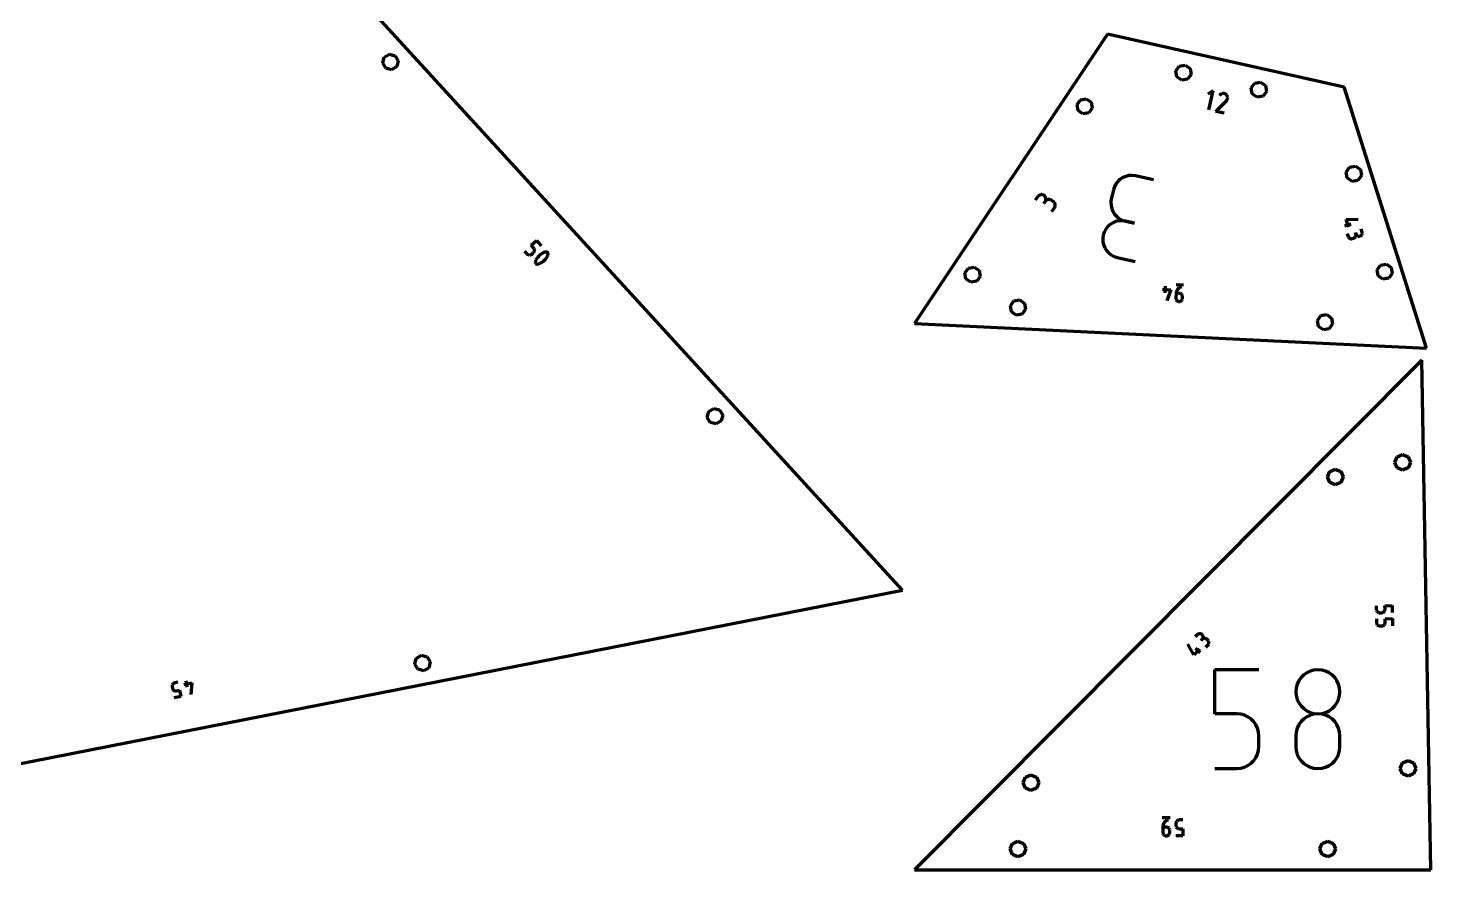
# Model space of a CAD drawing. Header units: inches. Extents: x -100 to 100, y -100 to -26.
# Drawn here: x 85.26 to 99.86, y -99.94 to -91.17 of the extents above; entities that cross this region are included whole.
import ezdxf

# ---------------------------------------------------------------- set-up
doc = ezdxf.new("R2010")
doc.units = ezdxf.units.IN
doc.header["$MEASUREMENT"] = 0
for name, color, linetype, lineweight in [('annotation', 7, 'Continuous', 0), ('boundary', 7, 'Continuous', 0), ('hole', 7, 'Continuous', 0)]:
    doc.layers.add(name, color=color, linetype=linetype, lineweight=lineweight)

msp = doc.modelspace()

# ---------------------------------------------------------------- linework, layer by layer
at = {"layer": 'annotation', "color": 1, "lineweight": 70}
for p, q in [((97.596038, -91.829118), (97.542471, -91.863025)), ((97.551798, -92.02582), (97.596038, -91.829118)), ((97.62557, -92.042413), (97.735521, -91.930614)), ((97.67075, -91.8689), (97.662539, -91.878613)), ((97.676753, -91.863469), (97.67075, -91.8689)), ((97.683427, -91.859309), (97.676753, -91.863469)), ((97.690594, -91.856426), (97.683427, -91.859309)), ((97.698078, -91.854825), (97.690594, -91.856426)), ((97.705705, -91.854513), (97.698078, -91.854825)), ((97.713298, -91.855496), (97.705705, -91.854513)), ((97.720682, -91.857778), (97.713298, -91.855496)), ((97.727681, -91.861366), (97.720682, -91.857778)), ((97.734118, -91.866266), (97.727681, -91.861366)), ((97.739511, -91.872267), (97.734118, -91.866266)), ((97.734118, -91.866266), (97.734118, -91.866266)), ((97.735521, -91.930614), (97.735644, -91.930516)), ((97.735521, -91.930614), (97.735521, -91.930614)), ((97.735644, -91.930516), (97.735764, -91.930417)), ((97.735764, -91.930417), (97.735881, -91.930314)), ((97.735881, -91.930314), (97.735995, -91.930208)), ((97.735995, -91.930208), (97.736109, -91.930098)), ((97.736109, -91.930098), (97.736222, -91.929982)), ((97.736222, -91.929982), (97.736335, -91.929859)), ((97.736335, -91.929859), (97.73645, -91.92973)), ((97.73645, -91.92973), (97.736567, -91.929592)), ((97.736567, -91.929592), (97.74151, -91.923185)), ((97.736567, -91.929592), (97.736567, -91.929592)), ((97.743648, -91.878943), (97.739511, -91.872267)), ((97.74151, -91.923185), (97.745125, -91.916205)), ((97.746517, -91.886116), (97.743648, -91.878943)), ((97.745125, -91.916205), (97.747424, -91.90883)), ((97.74811, -91.893607), (97.746517, -91.886116)), ((97.747424, -91.90883), (97.748415, -91.901237)), ((97.748415, -91.901237), (97.74811, -91.893607)), ((97.71293, -92.062061), (97.62557, -92.042413)), ((96.720829, -92.710606), (96.688315, -92.717954)), ((96.75471, -92.709016), (96.720829, -92.710606)), ((96.789304, -92.7136), (96.75471, -92.709016)), ((96.569044, -92.826383), (96.558412, -92.859475)), ((96.584952, -92.796534), (96.569044, -92.826383)), ((96.605485, -92.770348), (96.584952, -92.796534)), ((96.629991, -92.748243), (96.605485, -92.770348)), ((96.657818, -92.730639), (96.629991, -92.748243)), ((96.688315, -92.717954), (96.657818, -92.730639)), ((96.977851, -92.756006), (96.789304, -92.7136)), ((96.789304, -92.7136), (96.789304, -92.7136)), ((95.771067, -92.928477), (95.745221, -92.967292)), ((95.776342, -92.921913), (95.771067, -92.928477)), ((95.782522, -92.916546), (95.776342, -92.921913)), ((95.789422, -92.912413), (95.782522, -92.916546)), ((95.79686, -92.909547), (95.789422, -92.912413)), ((95.804651, -92.907984), (95.79686, -92.909547)), ((95.812612, -92.90776), (95.804651, -92.907984)), ((95.820559, -92.908909), (95.812612, -92.90776)), ((95.828307, -92.911468), (95.820559, -92.908909)), ((95.835673, -92.915471), (95.828307, -92.911468)), ((95.84224, -92.920746), (95.835673, -92.915471)), ((95.835673, -92.915471), (95.835673, -92.915471)), ((95.848697, -92.980169), (95.835756, -92.999604)), ((95.835756, -92.999604), (95.848697, -92.980169)), ((95.847614, -92.926925), (95.84224, -92.920746)), ((95.851758, -92.933826), (95.847614, -92.926925)), ((95.848697, -92.980169), (95.852719, -92.97277)), ((95.853972, -92.973605), (95.848697, -92.980169)), ((95.848697, -92.980169), (95.848697, -92.980169)), ((95.854635, -92.941266), (95.851758, -92.933826)), ((95.852719, -92.97277), (95.855286, -92.964998)), ((95.860152, -92.968238), (95.853972, -92.973605)), ((95.856207, -92.949064), (95.854635, -92.941266)), ((95.855286, -92.964998), (95.856436, -92.957035)), ((95.856436, -92.957035), (95.856207, -92.949064)), ((95.867053, -92.964105), (95.860152, -92.968238)), ((95.874491, -92.961239), (95.867053, -92.964105)), ((95.882282, -92.959676), (95.874491, -92.961239)), ((95.890243, -92.959452), (95.882282, -92.959676)), ((95.898189, -92.960601), (95.890243, -92.959452)), ((95.905937, -92.96316), (95.898189, -92.960601)), ((95.913304, -92.967163), (95.905937, -92.96316)), ((95.932739, -92.980104), (95.913304, -92.967163)), ((95.913304, -92.967163), (95.913304, -92.967163)), ((95.939276, -92.985359), (95.932739, -92.980104)), ((95.944626, -92.991522), (95.939276, -92.985359)), ((95.948752, -92.998411), (95.944626, -92.991522)), ((95.951614, -93.005842), (95.948752, -92.998411)), ((96.53718, -92.953882), (96.532622, -92.988326)), ((96.532622, -92.988326), (96.53422, -93.022104)), ((96.558412, -92.859475), (96.53718, -92.953882)), ((96.53718, -92.953882), (96.53718, -92.953882)), ((95.919807, -93.083544), (95.945653, -93.044729)), ((95.945653, -93.044729), (95.949675, -93.037331)), ((95.945653, -93.044729), (95.945653, -93.044729)), ((95.949675, -93.037331), (95.952245, -93.02956)), ((95.953176, -93.013633), (95.951614, -93.005842)), ((95.952245, -93.02956), (95.953399, -93.0216)), ((95.953399, -93.0216), (95.953176, -93.013633)), ((96.53422, -93.022104), (96.541564, -93.054557)), ((96.541564, -93.054557), (96.554246, -93.085028)), ((96.554246, -93.085028), (96.571855, -93.112855)), ((96.571855, -93.112855), (96.593983, -93.137382)), ((96.593983, -93.137382), (96.620219, -93.157949)), ((96.478967, -93.267773), (96.463033, -93.297738)), ((96.499521, -93.241497), (96.478967, -93.267773)), ((96.524042, -93.219324), (96.499521, -93.241497)), ((96.55188, -93.201671), (96.524042, -93.219324)), ((96.582384, -93.188953), (96.55188, -93.201671)), ((96.614903, -93.181586), (96.582384, -93.188953)), ((96.648786, -93.179985), (96.614903, -93.181586)), ((96.620219, -93.157949), (96.650155, -93.173897)), ((96.683381, -93.184568), (96.648786, -93.179985)), ((96.650155, -93.173897), (96.683381, -93.184568)), ((96.683381, -93.184568), (96.777787, -93.2058)), ((96.777787, -93.2058), (96.683381, -93.184568)), ((96.683381, -93.184568), (96.683381, -93.184568)), ((98.967706, -93.232982), (99.03242, -93.212558)), ((98.98222, -93.166103), (99.105736, -93.162653)), ((99.007753, -93.24701), (98.98222, -93.166103)), ((99.14836, -93.298301), (99.138148, -93.265944)), ((90.498732, -93.435231), (90.553413, -93.385159)), ((90.523701, -93.462498), (90.498732, -93.435231)), ((90.553413, -93.385159), (90.603351, -93.439694)), ((96.452369, -93.330975), (96.447811, -93.365419)), ((96.447811, -93.365419), (96.449409, -93.399197)), ((96.449409, -93.399197), (96.456754, -93.431651)), ((96.463033, -93.297738), (96.452369, -93.330975)), ((96.452369, -93.330975), (96.452369, -93.330975)), ((96.456754, -93.431651), (96.469435, -93.462121)), ((98.992609, -93.311874), (99.00282, -93.344232)), ((99.00282, -93.344232), (99.00282, -93.344232)), ((99.00282, -93.344232), (99.005179, -93.349887)), ((99.005179, -93.349887), (99.008412, -93.354888)), ((99.008412, -93.354888), (99.012397, -93.359173)), ((99.012397, -93.359173), (99.017015, -93.362681)), ((99.017015, -93.362681), (99.022144, -93.36535)), ((99.022144, -93.36535), (99.027662, -93.367117)), ((99.027662, -93.367117), (99.033449, -93.367921)), ((99.033449, -93.367921), (99.039383, -93.3677)), ((99.039383, -93.3677), (99.045344, -93.366392)), ((99.045344, -93.366392), (99.061545, -93.361279)), ((99.061545, -93.361279), (99.067175, -93.358929)), ((99.061545, -93.361279), (99.061545, -93.361279)), ((99.067175, -93.358929), (99.07216, -93.355705)), ((99.07216, -93.355705), (99.076436, -93.351725)), ((99.076436, -93.351725), (99.079941, -93.34711)), ((99.083645, -93.318724), (99.078532, -93.302523)), ((99.078532, -93.302523), (99.083645, -93.318724)), ((99.079941, -93.34711), (99.082609, -93.341981)), ((99.082609, -93.341981), (99.084377, -93.336457)), ((99.084959, -93.324709), (99.083645, -93.318724)), ((99.083645, -93.318724), (99.083645, -93.318724)), ((99.083645, -93.318724), (99.086004, -93.324379)), ((99.084377, -93.336457), (99.085182, -93.33066)), ((99.085182, -93.33066), (99.084959, -93.324709)), ((99.086004, -93.324379), (99.089238, -93.32938)), ((99.089238, -93.32938), (99.093228, -93.333664)), ((99.093228, -93.333664), (99.097851, -93.33717)), ((99.097851, -93.33717), (99.102988, -93.339836)), ((99.102988, -93.339836), (99.108518, -93.3416)), ((99.108518, -93.3416), (99.11432, -93.342399)), ((99.11432, -93.342399), (99.120274, -93.342172)), ((99.120274, -93.342172), (99.12626, -93.340855)), ((99.12626, -93.340855), (99.131889, -93.338506)), ((99.12626, -93.340855), (99.12626, -93.340855)), ((99.131889, -93.338506), (99.136874, -93.335281)), ((99.136874, -93.335281), (99.141151, -93.331301)), ((99.141151, -93.331301), (99.144655, -93.326687)), ((99.144655, -93.326687), (99.147323, -93.321557)), ((99.147323, -93.321557), (99.149092, -93.316034)), ((99.149674, -93.304285), (99.14836, -93.298301)), ((99.149092, -93.316034), (99.149897, -93.310236)), ((99.149897, -93.310236), (99.149674, -93.304285)), ((90.43062, -93.4976), (90.455589, -93.524868)), ((90.455589, -93.524868), (90.455589, -93.524868)), ((90.455589, -93.524868), (90.460511, -93.529359)), ((90.460511, -93.529359), (90.466, -93.532807)), ((90.466, -93.532807), (90.471909, -93.535204)), ((90.471909, -93.535204), (90.478088, -93.536544)), ((90.478088, -93.536544), (90.484391, -93.536819)), ((90.484391, -93.536819), (90.490667, -93.536023)), ((90.490667, -93.536023), (90.496769, -93.534149)), ((90.496769, -93.534149), (90.502548, -93.53119)), ((90.502548, -93.53119), (90.507857, -93.527138)), ((90.507857, -93.527138), (90.52144, -93.5147)), ((90.52144, -93.5147), (90.52594, -93.50977)), ((90.52144, -93.5147), (90.52144, -93.5147)), ((90.527746, -93.467795), (90.523701, -93.462498)), ((90.52594, -93.50977), (90.52939, -93.50428)), ((90.530706, -93.473561), (90.527746, -93.467795)), ((90.52939, -93.50428), (90.531785, -93.498375)), ((90.532584, -93.47965), (90.530706, -93.473561)), ((90.531785, -93.498375), (90.533118, -93.492204)), ((90.533387, -93.485913), (90.532584, -93.47965)), ((90.533118, -93.492204), (90.533387, -93.485913)), ((90.549812, -93.586376), (90.543028, -93.601242)), ((90.557989, -93.572399), (90.549812, -93.586376)), ((90.567466, -93.559393), (90.557989, -93.572399)), ((90.578155, -93.547442), (90.567466, -93.559393)), ((90.589963, -93.536629), (90.578155, -93.547442)), ((90.6028, -93.527038), (90.589963, -93.536629)), ((90.616576, -93.51875), (90.6028, -93.527038)), ((90.631198, -93.511851), (90.616576, -93.51875)), ((90.646578, -93.506422), (90.631198, -93.511851)), ((90.639631, -93.590969), (90.650313, -93.579013)), ((90.650665, -93.505593), (90.646578, -93.506422)), ((90.646578, -93.506422), (90.646578, -93.506422)), ((90.650313, -93.579013), (90.65978, -93.565997)), ((90.65472, -93.505512), (90.650665, -93.505593)), ((90.658662, -93.506132), (90.65472, -93.505512)), ((90.662408, -93.507408), (90.658662, -93.506132)), ((90.65978, -93.565997), (90.667938, -93.552004)), ((90.665876, -93.509295), (90.662408, -93.507408)), ((90.668986, -93.511747), (90.665876, -93.509295)), ((90.667938, -93.552004), (90.674699, -93.537117)), ((90.671656, -93.514719), (90.668986, -93.511747)), ((90.673804, -93.518165), (90.671656, -93.514719)), ((90.675348, -93.52204), (90.673804, -93.518165)), ((90.674699, -93.537117), (90.675268, -93.53549)), ((90.674699, -93.537117), (90.674699, -93.537117)), ((90.675268, -93.53549), (90.675714, -93.533828)), ((90.675778, -93.523671), (90.675348, -93.52204)), ((90.675348, -93.52204), (90.675348, -93.52204)), ((90.675714, -93.533828), (90.676036, -93.532141)), ((90.676081, -93.525336), (90.675778, -93.523671)), ((90.676036, -93.532141), (90.676234, -93.530438)), ((90.676257, -93.527026), (90.676081, -93.525336)), ((90.676234, -93.530438), (90.676308, -93.52873)), ((90.676308, -93.52873), (90.676257, -93.527026)), ((96.469435, -93.462121), (96.487044, -93.489949)), ((96.487044, -93.489949), (96.509172, -93.514476)), ((96.509172, -93.514476), (96.535408, -93.535043)), ((96.535408, -93.535043), (96.565344, -93.550991)), ((96.565344, -93.550991), (96.59857, -93.561661)), ((96.59857, -93.561661), (96.787117, -93.604066)), ((90.541497, -93.607886), (90.541426, -93.609592)), ((90.541426, -93.609592), (90.54148, -93.611305)), ((90.54148, -93.611305), (90.541661, -93.613018)), ((90.541694, -93.606192), (90.541497, -93.607886)), ((90.541661, -93.613018), (90.541969, -93.614727)), ((90.542015, -93.604516), (90.541694, -93.606192)), ((90.541969, -93.614727), (90.542405, -93.616424)), ((90.54246, -93.602864), (90.542015, -93.604516)), ((90.542405, -93.616424), (90.542405, -93.616424)), ((90.542405, -93.616424), (90.543951, -93.620254)), ((90.543028, -93.601242), (90.54246, -93.602864)), ((90.543028, -93.601242), (90.543028, -93.601242)), ((90.543951, -93.620254), (90.546101, -93.623667)), ((90.546101, -93.623667), (90.548773, -93.626614)), ((90.548773, -93.626614), (90.551884, -93.62905)), ((90.551884, -93.62905), (90.555352, -93.630928)), ((90.555352, -93.630928), (90.559094, -93.632202)), ((90.559094, -93.632202), (90.56303, -93.632826)), ((90.56303, -93.632826), (90.567076, -93.632753)), ((90.567076, -93.632753), (90.57115, -93.631937)), ((90.57115, -93.631937), (90.586553, -93.626529)), ((90.57115, -93.631937), (90.57115, -93.631937)), ((90.586553, -93.626529), (90.601193, -93.619645)), ((90.601193, -93.619645), (90.61498, -93.611368)), ((90.61498, -93.611368), (90.627823, -93.601781)), ((90.627823, -93.601781), (90.639631, -93.590969)), ((97.098605, -93.861233), (97.095366, -93.929017)), ((97.288121, -93.851168), (97.211809, -93.847521)), ((97.247048, -93.87684), (97.238752, -93.882485)), ((97.256178, -93.872383), (97.247048, -93.87684)), ((97.266042, -93.869234), (97.256178, -93.872383)), ((97.266042, -93.869234), (97.266042, -93.869234)), ((97.071582, -93.893949), (97.156326, -93.897999)), ((97.156326, -93.897999), (97.11681, -94.015075)), ((97.211951, -93.934588), (97.209519, -93.985488)), ((97.209519, -93.985488), (97.209519, -93.985488)), ((97.209519, -93.985488), (97.209773, -93.991611)), ((97.209773, -93.991611), (97.211072, -93.997426)), ((97.211072, -93.997426), (97.213325, -94.002833)), ((97.213193, -93.924333), (97.211951, -93.934588)), ((97.245843, -93.936207), (97.211951, -93.934588)), ((97.215856, -93.914547), (97.213193, -93.924333)), ((97.213325, -94.002833), (97.216441, -94.00773)), ((97.219841, -93.905349), (97.215856, -93.914547)), ((97.216441, -94.00773), (97.220329, -94.012016)), ((97.22505, -93.89686), (97.219841, -93.905349)), ((97.220329, -94.012016), (97.224899, -94.015592)), ((97.224899, -94.015592), (97.230059, -94.018356)), ((97.231387, -93.889198), (97.22505, -93.89686)), ((97.230059, -94.018356), (97.235719, -94.020208)), ((97.238752, -93.882485), (97.231387, -93.889198)), ((97.235719, -94.020208), (97.241789, -94.021047)), ((97.241789, -94.021047), (97.247898, -94.02079)), ((97.241789, -94.021047), (97.241789, -94.021047)), ((97.2519, -93.937045), (97.245843, -93.936207)), ((97.247898, -94.02079), (97.253702, -94.019486)), ((97.257553, -93.938896), (97.2519, -93.937045)), ((97.253702, -94.019486), (97.259101, -94.017227)), ((97.262712, -93.941658), (97.257553, -93.938896)), ((97.259101, -94.017227), (97.263992, -94.014103)), ((97.267283, -93.945233), (97.262712, -93.941658)), ((97.263992, -94.014103), (97.268275, -94.010207)), ((97.271175, -93.949518), (97.267283, -93.945233)), ((97.268275, -94.010207), (97.271849, -94.005629)), ((97.274296, -93.954414), (97.271175, -93.949518)), ((97.271849, -94.005629), (97.274612, -94.000462)), ((97.276554, -93.959819), (97.274296, -93.954414)), ((97.274612, -94.000462), (97.276464, -93.994798)), ((97.276464, -93.994798), (97.277302, -93.988727)), ((97.277857, -93.965634), (97.276554, -93.959819)), ((97.277302, -93.988727), (97.278113, -93.971757)), ((97.278113, -93.971757), (97.277857, -93.965634)), ((97.278113, -93.971757), (97.278113, -93.971757)), ((99.293318, -97.18846), (99.293986, -97.225369)), ((99.293986, -97.225369), (99.293986, -97.225369)), ((99.293986, -97.225369), (99.294701, -97.231982)), ((99.294701, -97.231982), (99.296531, -97.23819)), ((99.381495, -97.242408), (99.384112, -97.23661)), ((99.384112, -97.23661), (99.385708, -97.230339)), ((99.385513, -97.186792), (99.459529, -97.185453)), ((99.38618, -97.223701), (99.385513, -97.186792)), ((99.385708, -97.230339), (99.38618, -97.223701)), ((99.459529, -97.185453), (99.460864, -97.259271)), ((99.295781, -97.324607), (99.296449, -97.361516)), ((99.296449, -97.361516), (99.296449, -97.361516)), ((99.296449, -97.361516), (99.297164, -97.36813)), ((99.296531, -97.23819), (99.299369, -97.243889)), ((99.297164, -97.36813), (99.298994, -97.374338)), ((99.298994, -97.374338), (99.301832, -97.380037)), ((99.299369, -97.243889), (99.303109, -97.248976)), ((99.301832, -97.380037), (99.305572, -97.385123)), ((99.303109, -97.248976), (99.307644, -97.253347)), ((99.307644, -97.253347), (99.312867, -97.256899)), ((99.312867, -97.256899), (99.318673, -97.259529)), ((99.318673, -97.259529), (99.324954, -97.261134)), ((99.324954, -97.261134), (99.331604, -97.261609)), ((99.331604, -97.261609), (99.349991, -97.261277)), ((99.349991, -97.261277), (99.356617, -97.260561)), ((99.349991, -97.261277), (99.349991, -97.261277)), ((99.356617, -97.260561), (99.362827, -97.258732)), ((99.362827, -97.258732), (99.368521, -97.255895)), ((99.368521, -97.255895), (99.373598, -97.252157)), ((99.373598, -97.252157), (99.377956, -97.247626)), ((99.377956, -97.247626), (99.381495, -97.242408)), ((99.380419, -97.383774), (99.383958, -97.378556)), ((99.383958, -97.378556), (99.386575, -97.372758)), ((99.386575, -97.372758), (99.388171, -97.366486)), ((99.387976, -97.322939), (99.461992, -97.3216)), ((99.388643, -97.359848), (99.387976, -97.322939)), ((99.388171, -97.366486), (99.388643, -97.359848)), ((99.461992, -97.3216), (99.463327, -97.395418)), ((97.43546, -97.488408), (97.411535, -97.512468)), ((97.440151, -97.484467), (97.43546, -97.488408)), ((97.44532, -97.481509), (97.440151, -97.484467)), ((97.450829, -97.479531), (97.44532, -97.481509)), ((97.456542, -97.478535), (97.450829, -97.479531)), ((97.462324, -97.478519), (97.456542, -97.478535)), ((97.468038, -97.479482), (97.462324, -97.478519)), ((97.473548, -97.481423), (97.468038, -97.479482)), ((97.478717, -97.484343), (97.473548, -97.481423)), ((97.483411, -97.48824), (97.478717, -97.484343)), ((97.487354, -97.492931), (97.483411, -97.48824)), ((97.483411, -97.48824), (97.483411, -97.48824)), ((97.490318, -97.4981), (97.487354, -97.492931)), ((97.487494, -97.531545), (97.490423, -97.526359)), ((97.493439, -97.529358), (97.488271, -97.532317)), ((97.492303, -97.503611), (97.490318, -97.4981)), ((97.490423, -97.526359), (97.492367, -97.520837)), ((97.493306, -97.509327), (97.492303, -97.503611)), ((97.492367, -97.520837), (97.493328, -97.515115)), ((97.493328, -97.515115), (97.493306, -97.509327)), ((97.498948, -97.527381), (97.493439, -97.529358)), ((97.504662, -97.526385), (97.498948, -97.527381)), ((97.510443, -97.526368), (97.504662, -97.526385)), ((97.516157, -97.527331), (97.510443, -97.526368)), ((97.521667, -97.529273), (97.516157, -97.527331)), ((97.526837, -97.532193), (97.521667, -97.529273)), ((99.305572, -97.385123), (99.310107, -97.389494)), ((99.310107, -97.389494), (99.31533, -97.393047)), ((99.31533, -97.393047), (99.321136, -97.395677)), ((99.321136, -97.395677), (99.327417, -97.397281)), ((99.327417, -97.397281), (99.334067, -97.397757)), ((99.334067, -97.397757), (99.352454, -97.397424)), ((99.352454, -97.397424), (99.35908, -97.396709)), ((99.352454, -97.397424), (99.352454, -97.397424)), ((99.35908, -97.396709), (99.36529, -97.394879)), ((99.36529, -97.394879), (99.370984, -97.392042)), ((99.370984, -97.392042), (99.376061, -97.388305)), ((99.376061, -97.388305), (99.380419, -97.383774)), ((97.395445, -97.696921), (97.335076, -97.589107)), ((97.455267, -97.636761), (97.395445, -97.696921)), ((97.461423, -97.678746), (97.413303, -97.630896)), ((97.48358, -97.536258), (97.4716, -97.548305)), ((97.4716, -97.548305), (97.48358, -97.536258)), ((97.48358, -97.536258), (97.487494, -97.531545)), ((97.488271, -97.532317), (97.48358, -97.536258)), ((97.48358, -97.536258), (97.48358, -97.536258)), ((97.519753, -97.620079), (97.543678, -97.596019)), ((97.53153, -97.536089), (97.526837, -97.532193)), ((97.543577, -97.548069), (97.53153, -97.536089)), ((97.53153, -97.536089), (97.53153, -97.536089)), ((97.547502, -97.552742), (97.543577, -97.548069)), ((97.543678, -97.596019), (97.547593, -97.591306)), ((97.543678, -97.596019), (97.543678, -97.596019)), ((97.550451, -97.557896), (97.547502, -97.552742)), ((97.547593, -97.591306), (97.550523, -97.586122)), ((97.552424, -97.563395), (97.550451, -97.557896)), ((97.550523, -97.586122), (97.55247, -97.580603)), ((97.553419, -97.569103), (97.552424, -97.563395)), ((97.55247, -97.580603), (97.553435, -97.574885)), ((97.553435, -97.574885), (97.553419, -97.569103)), ((97.614089, -98.311364), (97.614089, -97.852305)), ((97.614089, -97.852305), (98.071919, -97.852305)), ((98.489784, -97.966952), (98.472833, -98.002548)), ((98.512386, -97.935035), (98.489784, -97.966952)), ((98.53999, -97.907453), (98.512386, -97.935035)), ((98.571945, -97.88486), (98.53999, -97.907453)), ((98.6076, -97.867911), (98.571945, -97.88486)), ((98.646304, -97.857261), (98.6076, -97.867911)), ((98.687407, -97.853566), (98.646304, -97.857261)), ((98.72851, -97.857261), (98.687407, -97.853566)), ((98.687407, -97.853566), (98.687407, -97.853566)), ((98.767214, -97.867911), (98.72851, -97.857261)), ((98.802869, -97.88486), (98.767214, -97.867911)), ((98.834824, -97.907453), (98.802869, -97.88486)), ((98.862428, -97.935035), (98.834824, -97.907453)), ((98.885031, -97.966952), (98.862428, -97.935035)), ((98.901981, -98.002548), (98.885031, -97.966952)), ((86.762613, -98.017941), (86.762172, -98.023883)), ((86.762172, -98.023883), (86.762813, -98.029978)), ((86.764058, -98.012263), (86.762613, -98.017941)), ((86.762813, -98.029978), (86.766075, -98.046563)), ((86.766431, -98.006965), (86.764058, -98.012263)), ((86.766075, -98.046563), (86.766075, -98.046563)), ((86.766075, -98.046563), (86.767789, -98.052443)), ((86.769656, -98.002157), (86.766431, -98.006965)), ((86.767789, -98.052443), (86.770445, -98.057769)), ((86.773657, -97.997954), (86.769656, -98.002157)), ((86.770445, -98.057769), (86.773929, -98.062465)), ((86.778357, -97.994468), (86.773657, -97.997954)), ((86.773929, -98.062465), (86.778129, -98.066457)), ((86.778129, -98.066457), (86.782931, -98.069671)), ((86.78368, -97.991812), (86.778357, -97.994468)), ((86.782931, -98.069671), (86.788223, -98.072033)), ((86.78955, -97.990099), (86.78368, -97.991812)), ((86.788223, -98.072033), (86.793891, -98.073468)), ((86.822842, -97.983551), (86.78955, -97.990099)), ((86.78955, -97.990099), (86.78955, -97.990099)), ((86.793891, -98.073468), (86.799823, -98.073902)), ((86.799823, -98.073902), (86.805906, -98.07326)), ((86.805906, -98.07326), (86.839199, -98.066712)), ((86.839199, -98.066712), (86.85233, -98.133476)), ((86.885619, -98.005824), (86.968865, -97.989451)), ((86.904017, -97.967586), (86.917113, -98.034171)), ((86.968865, -97.989451), (86.958552, -98.112584)), ((98.462186, -98.041168), (98.458492, -98.082158)), ((98.458492, -98.082158), (98.458492, -98.082158)), ((98.458492, -98.082158), (98.462188, -98.12334)), ((98.472833, -98.002548), (98.462186, -98.041168)), ((98.912629, -98.041168), (98.901981, -98.002548)), ((98.912626, -98.12334), (98.916322, -98.082158)), ((98.916322, -98.082158), (98.912629, -98.041168)), ((98.916322, -98.082158), (98.916322, -98.082158)), ((86.85233, -98.133476), (86.785745, -98.146572)), ((98.462188, -98.12334), (98.472841, -98.16211)), ((98.472841, -98.16211), (98.489798, -98.197818)), ((98.489798, -98.197818), (98.512408, -98.229816)), ((98.512408, -98.229816), (98.540017, -98.257452)), ((98.540017, -98.257452), (98.571974, -98.280078)), ((98.80284, -98.280078), (98.834797, -98.257452)), ((98.834797, -98.257452), (98.862407, -98.229816)), ((98.862407, -98.229816), (98.885016, -98.197818)), ((98.885016, -98.197818), (98.901974, -98.16211)), ((98.901974, -98.16211), (98.912626, -98.12334)), ((97.843004, -98.311364), (97.614089, -98.311364)), ((97.884107, -98.315038), (97.843004, -98.311364)), ((97.922811, -98.325634), (97.884107, -98.315038)), ((97.958466, -98.342514), (97.922811, -98.325634)), ((97.990421, -98.365038), (97.958466, -98.342514)), ((98.018025, -98.392567), (97.990421, -98.365038)), ((98.040627, -98.424462), (98.018025, -98.392567)), ((98.512386, -98.392965), (98.489784, -98.424954)), ((98.53999, -98.365334), (98.512386, -98.392965)), ((98.571945, -98.342711), (98.53999, -98.365334)), ((98.6076, -98.325747), (98.571945, -98.342711)), ((98.571974, -98.280078), (98.607626, -98.297044)), ((98.646304, -98.315092), (98.6076, -98.325747)), ((98.607626, -98.297044), (98.646321, -98.3077)), ((98.687407, -98.311396), (98.646304, -98.315092)), ((98.646321, -98.3077), (98.687407, -98.311396)), ((98.687407, -98.311396), (98.728493, -98.3077)), ((98.72851, -98.31509), (98.687407, -98.311396)), ((98.687407, -98.311396), (98.687407, -98.311396)), ((98.687407, -98.311396), (98.687407, -98.311396)), ((98.728493, -98.3077), (98.767188, -98.297044)), ((98.767214, -98.32574), (98.72851, -98.31509)), ((98.767188, -98.297044), (98.80284, -98.280078)), ((98.802869, -98.342697), (98.767214, -98.32574)), ((98.834824, -98.365313), (98.802869, -98.342697)), ((98.862428, -98.392939), (98.834824, -98.365313)), ((98.885031, -98.424926), (98.862428, -98.392939)), ((98.057578, -98.460085), (98.040627, -98.424462)), ((98.068225, -98.498796), (98.057578, -98.460085)), ((98.071919, -98.539956), (98.068225, -98.498796)), ((98.071919, -98.653993), (98.071919, -98.539956)), ((98.071919, -98.539956), (98.071919, -98.539956)), ((98.462186, -98.499407), (98.458492, -98.54057)), ((98.458492, -98.54057), (98.458492, -98.654607)), ((98.472833, -98.460652), (98.462186, -98.499407)), ((98.489784, -98.424954), (98.472833, -98.460652)), ((98.901981, -98.460626), (98.885031, -98.424926)), ((98.912629, -98.49939), (98.901981, -98.460626)), ((98.916322, -98.54057), (98.912629, -98.49939)), ((98.916322, -98.654607), (98.916322, -98.54057)), ((98.916322, -98.54057), (98.916322, -98.54057)), ((98.05757, -98.733937), (98.068223, -98.695173)), ((98.068223, -98.695173), (98.071919, -98.653993)), ((98.458492, -98.654607), (98.458492, -98.654607)), ((98.458492, -98.654607), (98.462188, -98.695767)), ((98.462188, -98.695767), (98.472841, -98.734478)), ((98.901974, -98.734478), (98.912626, -98.695767)), ((98.912626, -98.695767), (98.916322, -98.654607)), ((97.958437, -98.851865), (97.990394, -98.82925)), ((97.990394, -98.82925), (98.018004, -98.801624)), ((98.018004, -98.801624), (98.040613, -98.769637)), ((98.040613, -98.769637), (98.05757, -98.733937)), ((98.472841, -98.734478), (98.489798, -98.7701)), ((98.489798, -98.7701), (98.512408, -98.801996)), ((98.512408, -98.801996), (98.540017, -98.829525)), ((98.540017, -98.829525), (98.571974, -98.852049)), ((98.80284, -98.852049), (98.834797, -98.829525)), ((98.834797, -98.829525), (98.862407, -98.801996)), ((98.862407, -98.801996), (98.885016, -98.7701)), ((98.885016, -98.7701), (98.901974, -98.734478)), ((97.614089, -98.883167), (97.843004, -98.883167)), ((97.843004, -98.883167), (97.88409, -98.879473)), ((97.843004, -98.883167), (97.843004, -98.883167)), ((97.88409, -98.879473), (97.922785, -98.868823)), ((97.922785, -98.868823), (97.958437, -98.851865)), ((98.571974, -98.852049), (98.607626, -98.868928)), ((98.607626, -98.868928), (98.646321, -98.879525)), ((98.646321, -98.879525), (98.687407, -98.883199)), ((98.687407, -98.883199), (98.728493, -98.879525)), ((98.687407, -98.883199), (98.687407, -98.883199)), ((98.728493, -98.879525), (98.767188, -98.868928)), ((98.767188, -98.868928), (98.80284, -98.852049)), ((97.150658, -99.396101), (97.067539, -99.396101)), ((97.107357, -99.426132), (97.098634, -99.432698)), ((97.117046, -99.420815), (97.107357, -99.426132)), ((97.127603, -99.416881), (97.117046, -99.420815)), ((97.127603, -99.416881), (97.127603, -99.416881)), ((97.221521, -99.425576), (97.217068, -99.430031)), ((97.226674, -99.421929), (97.221521, -99.425576)), ((97.232423, -99.419194), (97.226674, -99.421929)), ((97.238663, -99.417477), (97.232423, -99.419194)), ((97.245289, -99.416881), (97.238663, -99.417477)), ((97.282204, -99.416881), (97.245289, -99.416881)), ((97.245289, -99.416881), (97.245289, -99.416881)), ((97.073032, -99.479503), (97.072215, -99.490711)), ((97.072215, -99.490711), (97.072215, -99.546152)), ((97.10913, -99.490711), (97.072215, -99.490711)), ((97.072215, -99.546152), (97.072215, -99.546152)), ((97.072215, -99.546152), (97.072809, -99.552793)), ((97.072809, -99.552793), (97.074522, -99.559045)), ((97.075417, -99.46873), (97.073032, -99.479503)), ((97.074522, -99.559045), (97.077251, -99.564803)), ((97.07927, -99.458527), (97.075417, -99.46873)), ((97.077251, -99.564803), (97.080892, -99.569963)), ((97.084491, -99.449031), (97.07927, -99.458527)), ((97.080892, -99.569963), (97.08534, -99.57442)), ((97.090979, -99.440376), (97.084491, -99.449031)), ((97.098634, -99.432698), (97.090979, -99.440376)), ((97.115755, -99.491307), (97.10913, -99.490711)), ((97.121995, -99.493024), (97.115755, -99.491307)), ((97.127745, -99.495759), (97.121995, -99.493024)), ((97.132898, -99.499406), (97.127745, -99.495759)), ((97.13735, -99.503861), (97.132898, -99.499406)), ((97.132898, -99.57442), (97.13735, -99.569963)), ((97.140996, -99.509019), (97.13735, -99.503861)), ((97.13735, -99.569963), (97.140996, -99.564803)), ((97.143731, -99.514776), (97.140996, -99.509019)), ((97.140996, -99.564803), (97.143731, -99.559045)), ((97.145449, -99.521027), (97.143731, -99.514776)), ((97.143731, -99.559045), (97.145449, -99.552793)), ((97.146045, -99.527668), (97.145449, -99.521027)), ((97.145449, -99.552793), (97.146045, -99.546152)), ((97.146045, -99.546152), (97.146045, -99.527668)), ((97.146045, -99.527668), (97.146045, -99.527668)), ((97.20897, -99.447197), (97.208374, -99.453838)), ((97.208374, -99.453838), (97.208374, -99.472228)), ((97.208374, -99.472228), (97.208374, -99.472228)), ((97.208374, -99.472228), (97.208969, -99.478865)), ((97.208969, -99.478865), (97.210686, -99.485108)), ((97.210688, -99.440946), (97.20897, -99.447197)), ((97.210686, -99.485108), (97.21342, -99.490852)), ((97.213422, -99.435189), (97.210688, -99.440946)), ((97.21342, -99.490852), (97.217065, -99.495996)), ((97.217068, -99.430031), (97.213422, -99.435189)), ((97.217065, -99.495996), (97.221516, -99.500435)), ((97.221516, -99.500435), (97.226669, -99.504067)), ((97.226669, -99.504067), (97.232419, -99.506789)), ((97.232419, -99.506789), (97.238661, -99.508498)), ((97.238661, -99.508498), (97.245289, -99.509091)), ((97.245289, -99.509091), (97.282204, -99.509091)), ((97.282204, -99.509091), (97.282204, -99.583119)), ((97.08534, -99.57442), (97.090492, -99.578069)), ((97.090492, -99.578069), (97.096243, -99.580805)), ((97.096243, -99.580805), (97.10249, -99.582523)), ((97.10249, -99.582523), (97.10913, -99.583119)), ((97.10913, -99.583119), (97.115755, -99.582523)), ((97.10913, -99.583119), (97.10913, -99.583119)), ((97.115755, -99.582523), (97.121995, -99.580805)), ((97.121995, -99.580805), (97.127745, -99.578069)), ((97.127745, -99.578069), (97.132898, -99.57442)), ((97.282204, -99.583119), (97.208374, -99.583119))]:
    msp.add_line(p, q, dxfattribs=at)
at = {"layer": 'boundary', "color": 5, "lineweight": 70}
for p, q in [((94.365613, -97.023751), (87.40559, -89.422995)), ((96.497628, -91.236976), (94.490613, -94.251093)), ((98.959666, -91.790704), (96.497628, -91.236976)), ((99.816458, -94.505593), (98.959666, -91.790704)), ((94.490613, -94.251093), (99.816458, -94.505593)), ((99.767749, -94.630593), (94.490613, -99.9375)), ((99.863754, -99.9375), (99.767749, -94.630593)), ((79.551267, -99.9375), (94.365613, -97.023751)), ((94.490613, -99.9375), (99.863754, -99.9375))]:
    msp.add_line(p, q, dxfattribs=at)
at = {"layer": 'hole', "color": 5, "lineweight": 70}
for p, q in [((88.955586, -91.538967), (88.97089, -91.478749)), ((88.987344, -91.592369), (88.955586, -91.538967)), ((88.97089, -91.478749), (89.024292, -91.446991)), ((89.024292, -91.446991), (89.08451, -91.462295)), ((89.08451, -91.462295), (89.116268, -91.515697)), ((89.116268, -91.515697), (89.100964, -91.575914)), ((89.047562, -91.607673), (88.987344, -91.592369)), ((89.100964, -91.575914), (89.047562, -91.607673)), ((97.209059, -91.621196), (97.244852, -91.570409)), ((97.219661, -91.682416), (97.209059, -91.621196)), ((97.270447, -91.718209), (97.219661, -91.682416)), ((97.244852, -91.570409), (97.306073, -91.559807)), ((97.306073, -91.559807), (97.356859, -91.5956)), ((97.367461, -91.656821), (97.331668, -91.707607)), ((97.356859, -91.5956), (97.367461, -91.656821)), ((97.331668, -91.707607), (97.270447, -91.718209)), ((97.993834, -91.797696), (98.029627, -91.74691)), ((98.004436, -91.858917), (97.993834, -91.797696)), ((98.029627, -91.74691), (98.090848, -91.736308)), ((98.090848, -91.736308), (98.141634, -91.772101)), ((98.152236, -91.833322), (98.116443, -91.884108)), ((98.141634, -91.772101), (98.152236, -91.833322)), ((96.180286, -91.971484), (96.216079, -91.920698)), ((96.190888, -92.032705), (96.180286, -91.971484)), ((96.216079, -91.920698), (96.2773, -91.910096)), ((96.2773, -91.910096), (96.328086, -91.945889)), ((96.328086, -91.945889), (96.338688, -92.00711)), ((98.055222, -91.89471), (98.004436, -91.858917)), ((98.116443, -91.884108), (98.055222, -91.89471)), ((96.241674, -92.068498), (96.190888, -92.032705)), ((96.302895, -92.057896), (96.241674, -92.068498)), ((96.338688, -92.00711), (96.302895, -92.057896)), ((98.981326, -92.673962), (99.017119, -92.623175)), ((98.991928, -92.735183), (98.981326, -92.673962)), ((99.017119, -92.623175), (99.07834, -92.612574)), ((99.07834, -92.612574), (99.129126, -92.648367)), ((99.139728, -92.709587), (99.103935, -92.760374)), ((99.129126, -92.648367), (99.139728, -92.709587)), ((99.042714, -92.770976), (98.991928, -92.735183)), ((99.103935, -92.760374), (99.042714, -92.770976)), ((95.013708, -93.72344), (95.049501, -93.672653)), ((95.02431, -93.784661), (95.013708, -93.72344)), ((95.049501, -93.672653), (95.110722, -93.662051)), ((95.110722, -93.662051), (95.161509, -93.697844)), ((95.161509, -93.697844), (95.17211, -93.759065)), ((99.302623, -93.692045), (99.338416, -93.641259)), ((99.313225, -93.753266), (99.302623, -93.692045)), ((99.338416, -93.641259), (99.399637, -93.630657)), ((99.399637, -93.630657), (99.450423, -93.66645)), ((99.461025, -93.727671), (99.425232, -93.778457)), ((99.450423, -93.66645), (99.461025, -93.727671)), ((95.075097, -93.820454), (95.02431, -93.784661)), ((95.136317, -93.809852), (95.075097, -93.820454)), ((95.17211, -93.759065), (95.136317, -93.809852)), ((99.364011, -93.789059), (99.313225, -93.753266)), ((99.425232, -93.778457), (99.364011, -93.789059)), ((95.487022, -94.065679), (95.522815, -94.014893)), ((95.522815, -94.014893), (95.584036, -94.004291)), ((95.584036, -94.004291), (95.634822, -94.040084)), ((95.497624, -94.1269), (95.487022, -94.065679)), ((95.54841, -94.162693), (95.497624, -94.1269)), ((95.609631, -94.152091), (95.54841, -94.162693)), ((95.645424, -94.101305), (95.609631, -94.152091)), ((95.634822, -94.040084), (95.645424, -94.101305)), ((98.682529, -94.21838), (98.718322, -94.167593)), ((98.718322, -94.167593), (98.779543, -94.156992)), ((98.779543, -94.156992), (98.830329, -94.192785)), ((98.693131, -94.279601), (98.682529, -94.21838)), ((98.743917, -94.315394), (98.693131, -94.279601)), ((98.805138, -94.304792), (98.743917, -94.315394)), ((98.840931, -94.254005), (98.805138, -94.304792)), ((98.830329, -94.192785), (98.840931, -94.254005)), ((92.332274, -95.22651), (92.347579, -95.166292)), ((92.347579, -95.166292), (92.400981, -95.134534)), ((92.400981, -95.134534), (92.461198, -95.149838)), ((92.461198, -95.149838), (92.492957, -95.20324)), ((92.364033, -95.279912), (92.332274, -95.22651)), ((92.424251, -95.295216), (92.364033, -95.279912)), ((92.477653, -95.263457), (92.424251, -95.295216)), ((92.492957, -95.20324), (92.477653, -95.263457)), ((99.510833, -95.638529), (99.568236, -95.614752)), ((99.568236, -95.614752), (99.625638, -95.638529)), ((98.810034, -95.788816), (98.867436, -95.765039)), ((98.867436, -95.765039), (98.924839, -95.788816)), ((99.487056, -95.695931), (99.510833, -95.638529)), ((99.510833, -95.753334), (99.487056, -95.695931)), ((99.568236, -95.777111), (99.510833, -95.753334)), ((99.625638, -95.753334), (99.568236, -95.777111)), ((99.625638, -95.638529), (99.649415, -95.695931)), ((99.649415, -95.695931), (99.625638, -95.753334)), ((98.786257, -95.846219), (98.810034, -95.788816)), ((98.810034, -95.903621), (98.786257, -95.846219)), ((98.867436, -95.927398), (98.810034, -95.903621)), ((98.924839, -95.903621), (98.867436, -95.927398)), ((98.924839, -95.788816), (98.948615, -95.846219)), ((98.948615, -95.846219), (98.924839, -95.903621)), ((89.288886, -97.795156), (89.30419, -97.734938)), ((89.320645, -97.848558), (89.288886, -97.795156)), ((89.30419, -97.734938), (89.357592, -97.703179)), ((89.357592, -97.703179), (89.41781, -97.718483)), ((89.41781, -97.718483), (89.449569, -97.771886)), ((89.449569, -97.771886), (89.434265, -97.832103)), ((89.380863, -97.863862), (89.320645, -97.848558)), ((89.434265, -97.832103), (89.380863, -97.863862)), ((99.544659, -98.880075), (99.568436, -98.822673)), ((99.568436, -98.822673), (99.625839, -98.798896)), ((99.625839, -98.798896), (99.683241, -98.822673)), ((99.683241, -98.822673), (99.707018, -98.880075)), ((95.619975, -99.030363), (95.643752, -98.97296)), ((95.643752, -98.97296), (95.701154, -98.949183)), ((95.701154, -98.949183), (95.758557, -98.97296)), ((95.758557, -98.97296), (95.782334, -99.030363)), ((99.568436, -98.937478), (99.544659, -98.880075)), ((99.625838, -98.961255), (99.568436, -98.937478)), ((99.683241, -98.937478), (99.625838, -98.961255)), ((99.707018, -98.880075), (99.683241, -98.937478)), ((95.643752, -99.087765), (95.619975, -99.030363)), ((95.701154, -99.111542), (95.643752, -99.087765)), ((95.758557, -99.087765), (95.701154, -99.111542)), ((95.782334, -99.030363), (95.758557, -99.087765)), ((95.484062, -99.71875), (95.507839, -99.661347)), ((95.507839, -99.776153), (95.484062, -99.71875)), ((95.507839, -99.661347), (95.565241, -99.637571)), ((95.565241, -99.637571), (95.622644, -99.661347)), ((95.622644, -99.661347), (95.646421, -99.71875)), ((95.646421, -99.71875), (95.622644, -99.776153)), ((98.707946, -99.71875), (98.731723, -99.661347)), ((98.731723, -99.776153), (98.707946, -99.71875)), ((98.731723, -99.661347), (98.789125, -99.637571)), ((98.789125, -99.637571), (98.846528, -99.661347)), ((98.846528, -99.661347), (98.870305, -99.71875)), ((98.870305, -99.71875), (98.846528, -99.776153)), ((95.565241, -99.799929), (95.507839, -99.776153)), ((95.622644, -99.776153), (95.565241, -99.799929)), ((98.789125, -99.799929), (98.731723, -99.776153)), ((98.846528, -99.776153), (98.789125, -99.799929))]:
    msp.add_line(p, q, dxfattribs=at)

doc.saveas('drawing.dxf')
